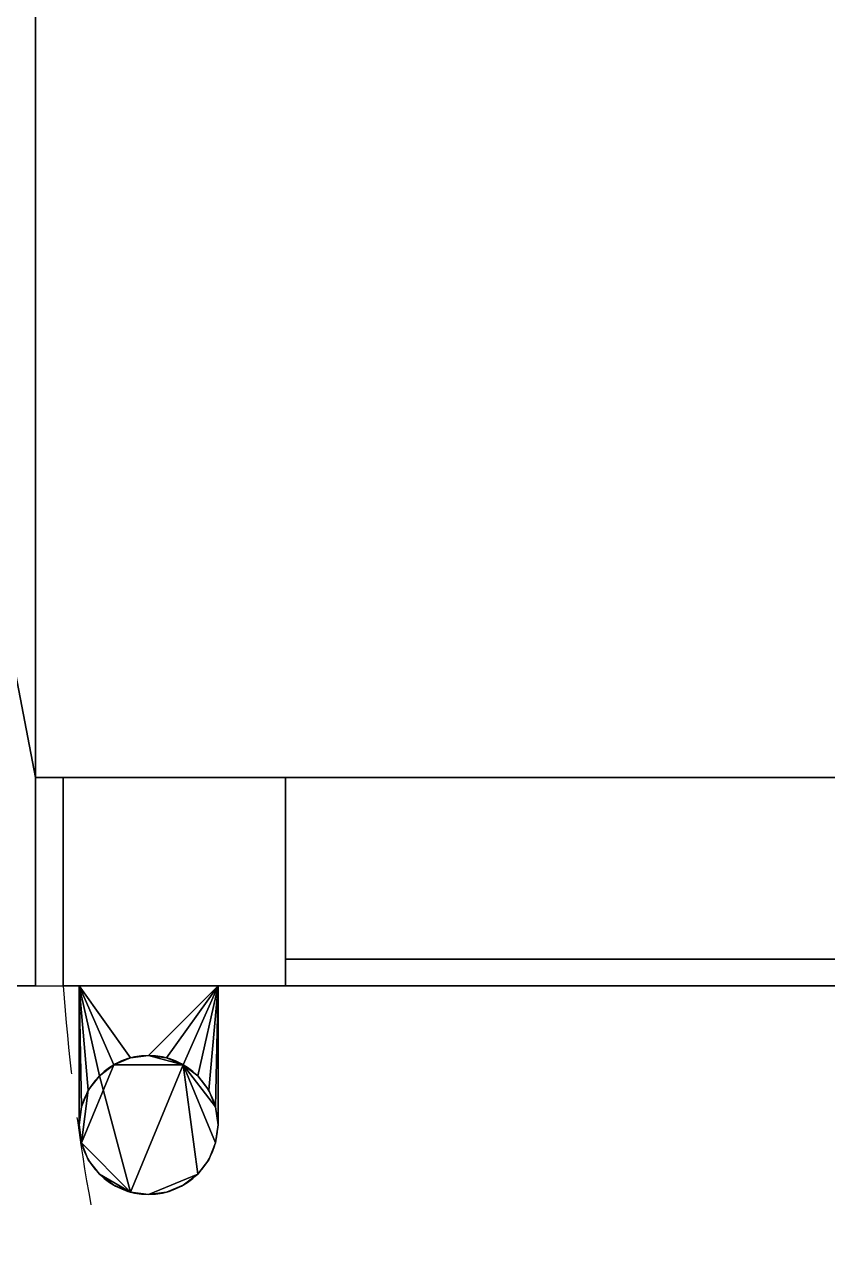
# Model space of a CAD drawing. Extents: x -1 to 891, y -1591 to 1.
# Drawn here: x 156 to 445, y -1000.9 to -564 of the extents above; entities that cross this region are included whole.
import ezdxf

# ---------------------------------------------------------------- set-up
doc = ezdxf.new("R2010")
doc.units = 0
doc.linetypes.add('NASCOSTA', pattern=[9.525, 6.35, -3.175])
for name, color, linetype in [('IQ_200_2D', 1, 'Continuous'), ('IQ_200_3D', 1, 'Continuous'), ('IQ_204_2D', 7, 'Continuous'), ('IQ_BLACK_3D', 250, 'Continuous'), ('IQ_GLASS_3D', 142, 'Continuous')]:
    doc.layers.add(name, color=color, linetype=linetype)

msp = doc.modelspace()

# ---------------------------------------------------------------- linework, layer by layer
at = {"layer": 'IQ_200_2D', "transparency": 33554687}
msp.add_line((0, -910), (890, -910), dxfattribs=at)
at = {"layer": 'IQ_204_2D', "transparency": 33554687}
for p, q in [((160, -835), (890, -835)), ((160, -835), (160, -910)), ((175.7, -910), (175.7, -960)), ((225.7, -960), (225.7, -910))]:
    msp.add_line(p, q, dxfattribs=at)
at = {"layer": 'IQ_204_2D', "linetype": 'NASCOSTA', "ltscale": 5, "transparency": 33554687}
msp.add_arc((902.3, -856.88), 734.22, 184.14869, 269.0404, dxfattribs=at)
at = {"layer": 'IQ_204_2D', "transparency": 33554687}
for start, end in [(0, 180), (180, 0)]:
    msp.add_arc((200.7, -960), 25, start, end, dxfattribs=at)

# ---------------------------------------------------------------- meshes
at = {"layer": 'IQ_200_3D', "transparency": 33554687}
mesh = msp.add_polyface(dxfattribs=at)
corners = [(890, 0, 130), (890, -835, 130), (160, -835, 130), (160, -910, 130), (0, -910, 130), (0, 0, 130)]
mesh.append_faces([[corners[k] for k in face] for face in [(0, 1, 2, 5)]], dxfattribs={"vtx2": -1})
mesh.append_faces([[corners[k] for k in face] for face in [(2, 3, 4, 5)]], dxfattribs={"vtx3": -1})
mesh = msp.add_polyface(dxfattribs=at)
corners = [(890, 0, 950), (0, 0, 950), (0, -910, 950), (160, -910, 950), (160, -835, 950), (890, -835, 950)]
mesh.append_faces([[corners[k] for k in face] for face in [(2, 3, 4, 1)]], dxfattribs={"vtx2": -1})
mesh.append_faces([[corners[k] for k in face] for face in [(4, 5, 0, 1)]], dxfattribs={"vtx3": -1})
mesh = msp.add_polyface(dxfattribs=at)
corners = [(160, -910, 130), (160, -835, 130), (160, -835, 140), (160, -58, 140), (160, -58, 931.18), (160, -835, 931.18), (160, -835, 950), (160, -910, 950)]
mesh.append_faces([[corners[k] for k in face] for face in [(3, 4, 5, 2)]], dxfattribs={"vtx2": -1})
mesh.append_faces([[corners[k] for k in face] for face in [(0, 1, 2, 5)]], dxfattribs={"vtx2": -1, "vtx3": -1})
mesh.append_faces([[corners[k] for k in face] for face in [(5, 6, 7, 0)]], dxfattribs={"vtx3": -1})
mesh = msp.add_polyface(dxfattribs=at)
corners = [(160, -58, 140), (160, -835, 140), (810, -835, 140), (810, -58, 140)]
mesh.append_faces([[corners[k] for k in face] for face in [(0, 1, 2, 3)]])
mesh = msp.add_polyface(dxfattribs=at)
corners = [(810, -58, 931.18), (810, -835, 931.18), (160, -835, 931.18), (160, -58, 931.18)]
mesh.append_faces([[corners[k] for k in face] for face in [(0, 1, 2, 3)]])
mesh = msp.add_polyface(dxfattribs=at)
corners = [(160, -835, 130), (890, -835, 130), (890, -835, 950), (160, -835, 950), (160, -835, 931.18), (810, -835, 931.18), (810, -835, 140), (160, -835, 140)]
mesh.append_faces([[corners[k] for k in face] for face in [(1, 2, 5, 6)]], dxfattribs={"vtx1": -1, "vtx3": -1})
mesh.append_faces([[corners[k] for k in face] for face in [(3, 4, 5, 2)]], dxfattribs={"vtx2": -1})
mesh.append_faces([[corners[k] for k in face] for face in [(6, 7, 0, 1)]], dxfattribs={"vtx3": -1})
mesh = msp.add_polyface(dxfattribs=at)
corners = [(890, -835, 950), (890, -835, 130), (170, -835, 130), (170, -835, 950), (250, -835, 135), (810, -835, 135), (810, -835, 945), (250, -835, 945)]
mesh.append_faces([[corners[k] for k in face] for face in [(0, 6, 7, 3), (3, 7, 4, 2)]], dxfattribs={"vtx0": -1, "vtx2": -1})
mesh.append_faces([[corners[k] for k in face] for face in [(5, 6, 0, 1), (4, 5, 1, 2)]], dxfattribs={"vtx1": -1, "vtx3": -1})
mesh = msp.add_polyface(dxfattribs=at)
corners = [(170, -835, 950), (170, -910, 950), (890, -910, 950), (890, -835, 950)]
mesh.append_faces([[corners[k] for k in face] for face in [(0, 1, 2, 3)]])
mesh = msp.add_polyface(dxfattribs=at)
corners = [(170, -835, 130), (170, -910, 130), (170, -910, 950), (170, -835, 950)]
mesh.append_faces([[corners[k] for k in face] for face in [(0, 1, 2, 3)]])
mesh = msp.add_polyface(dxfattribs=at)
corners = [(890, -835, 130), (890, -910, 130), (170, -910, 130), (170, -835, 130)]
mesh.append_faces([[corners[k] for k in face] for face in [(0, 1, 2, 3)]])
mesh = msp.add_polyface(dxfattribs=at)
corners = [(250, -835, 945), (250, -910, 945), (250, -910, 135), (250, -835, 135)]
mesh.append_faces([[corners[k] for k in face] for face in [(0, 1, 2, 3)]])
mesh = msp.add_polyface(dxfattribs=at)
corners = [(250, -835, 135), (250, -910, 135), (810, -910, 135), (810, -835, 135)]
mesh.append_faces([[corners[k] for k in face] for face in [(0, 1, 2, 3)]])
mesh = msp.add_polyface(dxfattribs=at)
corners = [(810, -835, 945), (810, -910, 945), (250, -910, 945), (250, -835, 945)]
mesh.append_faces([[corners[k] for k in face] for face in [(0, 1, 2, 3)]])
mesh = msp.add_polyface(dxfattribs=at)
corners = [(160, -910, 950), (0, -910, 950), (0, -910, 130), (160, -910, 130), (145, -910, 945), (145, -910, 900), (145, -910, 180), (145, -910, 135), (15, -910, 135), (15, -910, 180), (15, -910, 900), (15, -910, 945)]
mesh.append_faces([[corners[k] for k in face] for face in [(1, 11, 4, 0), (2, 8, 9, 1)]], dxfattribs={"vtx0": -1, "vtx2": -1})
mesh.append_faces([[corners[k] for k in face] for face in [(0, 4, 5, 6)]], dxfattribs={"vtx0": -1, "vtx3": -1})
mesh.append_faces([[corners[k] for k in face] for face in [(10, 11, 1, 9)]], dxfattribs={"vtx1": -1, "vtx2": -1})
mesh.append_faces([[corners[k] for k in face] for face in [(7, 8, 2, 3), (6, 7, 3, 0)]], dxfattribs={"vtx1": -1, "vtx3": -1})
mesh = msp.add_polyface(dxfattribs=at)
corners = [(890, -910, 950), (170, -910, 950), (170, -910, 130), (890, -910, 130), (250, -910, 135), (250, -910, 945), (810, -910, 945), (810, -910, 135)]
mesh.append_faces([[corners[k] for k in face] for face in [(3, 7, 4, 2), (2, 4, 5, 1)]], dxfattribs={"vtx0": -1, "vtx2": -1})
mesh.append_faces([[corners[k] for k in face] for face in [(6, 7, 3, 0), (5, 6, 0, 1)]], dxfattribs={"vtx1": -1, "vtx3": -1})
mesh = msp.add_polyface(dxfattribs=at)
corners = [(175.7, -960, 580), (176.55, -953.53, 580), (179.05, -947.5, 580), (183.02, -942.32, 580), (188.2, -938.35, 580), (194.23, -935.85, 580), (200.7, -935, 580), (207.17, -935.85, 580), (213.2, -938.35, 580), (218.38, -942.32, 580), (222.35, -947.5, 580), (224.85, -953.53, 580), (225.7, -960, 580), (225.7, -910, 580), (175.7, -910, 580)]
mesh.append_faces([[corners[k] for k in face] for face in [(7, 13, 6), (4, 14, 3)]], dxfattribs={"vtx0": -1, "vtx1": -1})
mesh.append_faces([[corners[k] for k in face] for face in [(13, 7, 8), (14, 5, 6, 13)]], dxfattribs={"vtx0": -1, "vtx2": -1})
mesh.append_faces([[corners[k] for k in face] for face in [(0, 1, 14)]], dxfattribs={"vtx1": -1})
mesh.append_faces([[corners[k] for k in face] for face in [(10, 11, 13), (2, 3, 14), (1, 2, 14), (8, 9, 13), (9, 10, 13), (4, 5, 14)]], dxfattribs={"vtx1": -1, "vtx2": -1})
mesh.append_faces([[corners[k] for k in face] for face in [(11, 12, 13)]], dxfattribs={"vtx2": -1})
mesh = msp.add_polyface(dxfattribs=at)
corners = [(175.7, -960, 519.97), (175.7, -910, 519.97), (225.7, -910, 519.97), (225.7, -960, 519.97), (224.85, -953.53, 519.97), (222.35, -947.5, 519.97), (218.38, -942.32, 519.97), (213.2, -938.35, 519.97), (207.17, -935.85, 519.97), (200.7, -935, 519.97), (194.23, -935.85, 519.97), (188.2, -938.35, 519.97), (183.02, -942.32, 519.97), (179.05, -947.5, 519.97), (176.55, -953.53, 519.97)]
mesh.append_faces([[corners[k] for k in face] for face in [(7, 2, 6), (5, 2, 4)]], dxfattribs={"vtx0": -1, "vtx1": -1})
mesh.append_faces([[corners[k] for k in face] for face in [(2, 7, 8), (2, 8, 9), (1, 11, 12)]], dxfattribs={"vtx0": -1, "vtx2": -1})
mesh.append_faces([[corners[k] for k in face] for face in [(3, 4, 2)]], dxfattribs={"vtx1": -1})
mesh.append_faces([[corners[k] for k in face] for face in [(10, 11, 1), (5, 6, 2), (12, 13, 1), (13, 14, 1)]], dxfattribs={"vtx1": -1, "vtx2": -1})
mesh.append_faces([[corners[k] for k in face] for face in [(9, 10, 1, 2)]], dxfattribs={"vtx1": -1, "vtx3": -1})
mesh.append_faces([[corners[k] for k in face] for face in [(14, 0, 1)]], dxfattribs={"vtx2": -1})
mesh = msp.add_polyface(dxfattribs=at)
corners = [(225.7, -910, 580), (225.7, -910, 519.97), (175.7, -910, 519.97), (175.7, -910, 580)]
mesh.append_faces([[corners[k] for k in face] for face in [(0, 1, 2, 3)]])
mesh = msp.add_polyface(dxfattribs=at)
corners = [(175.7, -910, 580), (175.7, -910, 519.97), (175.7, -960, 519.97), (175.7, -960, 580)]
mesh.append_faces([[corners[k] for k in face] for face in [(0, 1, 2, 3)]])
mesh = msp.add_polyface(dxfattribs=at)
corners = [(225.7, -960, 580), (225.7, -960, 519.97), (225.7, -910, 519.97), (225.7, -910, 580)]
mesh.append_faces([[corners[k] for k in face] for face in [(0, 1, 2, 3)]])
mesh = msp.add_polyface(dxfattribs=at)
corners = [(225.7, -960, 595), (224.85, -953.53, 595), (222.35, -947.5, 595), (218.38, -942.32, 595), (213.2, -938.35, 595), (207.17, -935.85, 595), (200.7, -935, 595), (194.23, -935.85, 595), (188.2, -938.35, 595), (183.02, -942.32, 595), (179.05, -947.5, 595), (176.55, -953.53, 595), (175.7, -960, 595), (176.55, -966.47, 595), (179.05, -972.5, 595), (183.02, -977.68, 595), (188.2, -981.65, 595), (194.23, -984.15, 595), (200.7, -985, 595), (207.17, -984.15, 595), (213.2, -981.65, 595), (218.38, -977.68, 595), (222.35, -972.5, 595), (224.85, -966.47, 595)]
mesh.append_faces([[corners[k] for k in face] for face in [(6, 4, 5), (17, 15, 16)]], dxfattribs={"vtx0": -1})
mesh.append_faces([[corners[k] for k in face] for face in [(17, 4, 8, 9), (21, 4, 17, 18)]], dxfattribs={"vtx0": -1, "vtx1": -1, "vtx3": -1})
mesh.append_faces([[corners[k] for k in face] for face in [(20, 21, 18, 19)]], dxfattribs={"vtx1": -1})
mesh.append_faces([[corners[k] for k in face] for face in [(0, 1, 4, 23)]], dxfattribs={"vtx1": -1, "vtx2": -1})
mesh.append_faces([[corners[k] for k in face] for face in [(9, 10, 13, 17)]], dxfattribs={"vtx1": -1, "vtx2": -1, "vtx3": -1})
mesh.append_faces([[corners[k] for k in face] for face in [(2, 3, 4, 1)]], dxfattribs={"vtx2": -1})
mesh.append_faces([[corners[k] for k in face] for face in [(6, 7, 8, 4), (13, 14, 15, 17), (21, 22, 23, 4)]], dxfattribs={"vtx2": -1, "vtx3": -1})
mesh.append_faces([[corners[k] for k in face] for face in [(10, 11, 12, 13)]], dxfattribs={"vtx3": -1})
mesh = msp.add_polyface(dxfattribs=at)
corners = [(225.7, -960, 381.34), (224.85, -966.47, 381.34), (222.35, -972.5, 381.34), (218.38, -977.68, 381.34), (213.2, -981.65, 381.34), (207.17, -984.15, 381.34), (200.7, -985, 381.34), (194.23, -984.15, 381.34), (188.2, -981.65, 381.34), (183.02, -977.68, 381.34), (179.05, -972.5, 381.34), (176.55, -966.47, 381.34), (175.7, -960, 381.34), (176.55, -953.53, 381.34), (179.05, -947.5, 381.34), (183.02, -942.32, 381.34), (188.2, -938.35, 381.34), (194.23, -935.85, 381.34), (200.7, -935, 381.34), (207.17, -935.85, 381.34), (213.2, -938.35, 381.34), (218.38, -942.32, 381.34), (222.35, -947.5, 381.34), (224.85, -953.53, 381.34)]
mesh.append_faces([[corners[k] for k in face] for face in [(9, 7, 8), (20, 18, 19)]], dxfattribs={"vtx0": -1})
mesh.append_faces([[corners[k] for k in face] for face in [(20, 7, 11, 16)]], dxfattribs={"vtx0": -1, "vtx1": -1, "vtx2": -1, "vtx3": -1})
mesh.append_faces([[corners[k] for k in face] for face in [(3, 6, 7, 20)]], dxfattribs={"vtx0": -1, "vtx2": -1, "vtx3": -1})
mesh.append_faces([[corners[k] for k in face] for face in [(11, 14, 15, 16)]], dxfattribs={"vtx0": -1, "vtx3": -1})
mesh.append_faces([[corners[k] for k in face] for face in [(0, 1, 20, 23)]], dxfattribs={"vtx1": -1, "vtx2": -1})
mesh.append_faces([[corners[k] for k in face] for face in [(4, 5, 6, 3), (12, 13, 14, 11)]], dxfattribs={"vtx2": -1})
mesh.append_faces([[corners[k] for k in face] for face in [(9, 10, 11, 7), (1, 2, 3, 20), (16, 17, 18, 20)]], dxfattribs={"vtx2": -1, "vtx3": -1})
mesh.append_faces([[corners[k] for k in face] for face in [(20, 21, 22, 23)]], dxfattribs={"vtx3": -1})
mesh = msp.add_polyface(dxfattribs=at)
corners = [(175.7, -960, 595), (176.55, -953.53, 595), (179.05, -947.5, 595), (183.02, -942.32, 595), (188.2, -938.35, 595), (194.23, -935.85, 595), (200.7, -935, 595), (207.17, -935.85, 595), (213.2, -938.35, 595), (218.38, -942.32, 595), (222.35, -947.5, 595), (224.85, -953.53, 595), (225.7, -960, 595), (225.7, -960, 381.34), (224.85, -953.53, 381.34), (222.35, -947.5, 381.34), (218.38, -942.32, 381.34), (213.2, -938.35, 381.34), (207.17, -935.85, 381.34), (200.7, -935, 381.34), (194.23, -935.85, 381.34), (188.2, -938.35, 381.34), (183.02, -942.32, 381.34), (179.05, -947.5, 381.34), (176.55, -953.53, 381.34), (175.7, -960, 381.34)]
mesh.append_faces([[corners[k] for k in face] for face in [(1, 24, 25, 0)]], dxfattribs={"vtx0": -1})
mesh.append_faces([[corners[k] for k in face] for face in [(11, 14, 15, 10), (10, 15, 16, 9), (8, 17, 18, 7), (9, 16, 17, 8), (7, 18, 19, 6), (5, 20, 21, 4), (4, 21, 22, 3), (2, 23, 24, 1), (3, 22, 23, 2), (20, 5, 6, 19)]], dxfattribs={"vtx0": -1, "vtx2": -1})
mesh.append_faces([[corners[k] for k in face] for face in [(12, 13, 14, 11)]], dxfattribs={"vtx2": -1})
mesh = msp.add_polyface(dxfattribs=at)
corners = [(225.7, -960, 580), (224.85, -953.53, 580), (222.35, -947.5, 580), (218.38, -942.32, 580), (213.2, -938.35, 580), (207.17, -935.85, 580), (200.7, -935, 580), (194.23, -935.85, 580), (188.2, -938.35, 580), (183.02, -942.32, 580), (179.05, -947.5, 580), (176.55, -953.53, 580), (175.7, -960, 580), (175.7, -960, 519.97), (176.55, -953.53, 519.97), (179.05, -947.5, 519.97), (183.02, -942.32, 519.97), (188.2, -938.35, 519.97), (194.23, -935.85, 519.97), (200.7, -935, 519.97), (207.17, -935.85, 519.97), (213.2, -938.35, 519.97), (218.38, -942.32, 519.97), (222.35, -947.5, 519.97), (224.85, -953.53, 519.97), (225.7, -960, 519.97)]
mesh.append_faces([[corners[k] for k in face] for face in [(14, 11, 12, 13)]], dxfattribs={"vtx0": -1})
mesh.append_faces([[corners[k] for k in face] for face in [(15, 10, 11, 14), (17, 8, 9, 16), (16, 9, 10, 15), (18, 7, 8, 17), (7, 18, 19, 6), (21, 4, 5, 20), (22, 3, 4, 21), (24, 1, 2, 23), (23, 2, 3, 22), (20, 5, 6, 19)]], dxfattribs={"vtx0": -1, "vtx2": -1})
mesh.append_faces([[corners[k] for k in face] for face in [(25, 0, 1, 24)]], dxfattribs={"vtx2": -1})
mesh = msp.add_polyface(dxfattribs=at)
corners = [(225.7, -960, 595), (224.85, -966.47, 595), (222.35, -972.5, 595), (218.38, -977.68, 595), (213.2, -981.65, 595), (207.17, -984.15, 595), (200.7, -985, 595), (194.23, -984.15, 595), (188.2, -981.65, 595), (183.02, -977.68, 595), (179.05, -972.5, 595), (176.55, -966.47, 595), (175.7, -960, 595), (175.7, -960, 381.34), (176.55, -966.47, 381.34), (179.05, -972.5, 381.34), (183.02, -977.68, 381.34), (188.2, -981.65, 381.34), (194.23, -984.15, 381.34), (200.7, -985, 381.34), (207.17, -984.15, 381.34), (213.2, -981.65, 381.34), (218.38, -977.68, 381.34), (222.35, -972.5, 381.34), (224.85, -966.47, 381.34), (225.7, -960, 381.34)]
mesh.append_faces([[corners[k] for k in face] for face in [(14, 11, 12, 13), (1, 24, 25, 0)]], dxfattribs={"vtx0": -1})
mesh.append_faces([[corners[k] for k in face] for face in [(10, 15, 16, 9), (8, 17, 18, 7), (9, 16, 17, 8), (7, 18, 19, 6), (11, 14, 15, 10), (5, 20, 21, 4), (4, 21, 22, 3), (2, 23, 24, 1), (3, 22, 23, 2), (20, 5, 6, 19)]], dxfattribs={"vtx0": -1, "vtx2": -1})
at = {"layer": 'IQ_BLACK_3D', "transparency": 33554687}
mesh = msp.add_polyface(dxfattribs=at)
corners = [(810, -910, 135), (810, -910, 945), (250, -910, 945), (250, -910, 135), (415, -910, 227.04), (263.78, -910, 227.04), (263.78, -910, 867.04), (796.22, -910, 867.04), (796.22, -910, 227.04), (645, -910, 227.04), (616.72, -910, 255.32), (530, -910, 255.32), (443.28, -910, 255.32)]
mesh.append_faces([[corners[k] for k in face] for face in [(0, 8, 9, 3), (8, 0, 1, 7)]], dxfattribs={"vtx0": -1, "vtx2": -1})
mesh.append_faces([[corners[k] for k in face] for face in [(10, 11, 9)]], dxfattribs={"vtx1": -1})
mesh.append_faces([[corners[k] for k in face] for face in [(4, 5, 3, 9)]], dxfattribs={"vtx1": -1, "vtx2": -1, "vtx3": -1})
mesh.append_faces([[corners[k] for k in face] for face in [(2, 3, 5, 6), (1, 2, 6, 7)]], dxfattribs={"vtx1": -1, "vtx3": -1})
mesh.append_faces([[corners[k] for k in face] for face in [(11, 12, 4, 9)]], dxfattribs={"vtx2": -1, "vtx3": -1})
at = {"layer": 'IQ_GLASS_3D', "transparency": 33554687}
mesh = msp.add_polyface(dxfattribs=at)
corners = [(250, -900.31, 135), (250, -900.31, 945), (810, -900.31, 945), (810, -900.31, 135)]
mesh.append_faces([[corners[k] for k in face] for face in [(0, 1, 2, 3)]])
mesh = msp.add_polyface(dxfattribs=at)
corners = [(810, -900.31, 135), (810, -910, 135), (250, -910, 135), (250, -900.31, 135)]
mesh.append_faces([[corners[k] for k in face] for face in [(0, 1, 2, 3)]])
mesh = msp.add_polyface(dxfattribs=at)
corners = [(250, -900.31, 135), (250, -910, 135), (250, -910, 945), (250, -900.31, 945)]
mesh.append_faces([[corners[k] for k in face] for face in [(0, 1, 2, 3)]])
mesh = msp.add_polyface(dxfattribs=at)
corners = [(250, -900.31, 945), (250, -910, 945), (810, -910, 945), (810, -900.31, 945)]
mesh.append_faces([[corners[k] for k in face] for face in [(0, 1, 2, 3)]])
mesh = msp.add_polyface(dxfattribs=at)
corners = [(415, -910, 227.04), (443.28, -910, 255.32), (530, -910, 255.32), (616.72, -910, 255.32), (645, -910, 227.04), (796.22, -910, 227.04), (796.22, -910, 867.04), (263.78, -910, 867.04), (263.78, -910, 227.04)]
mesh.append_faces([[corners[k] for k in face] for face in [(7, 1, 2)]], dxfattribs={"vtx0": -1, "vtx2": -1})
mesh.append_faces([[corners[k] for k in face] for face in [(2, 3, 6, 7)]], dxfattribs={"vtx1": -1, "vtx3": -1})
mesh.append_faces([[corners[k] for k in face] for face in [(8, 0, 1, 7)]], dxfattribs={"vtx2": -1})
mesh.append_faces([[corners[k] for k in face] for face in [(3, 4, 5, 6)]], dxfattribs={"vtx3": -1})

doc.saveas('drawing.dxf')
